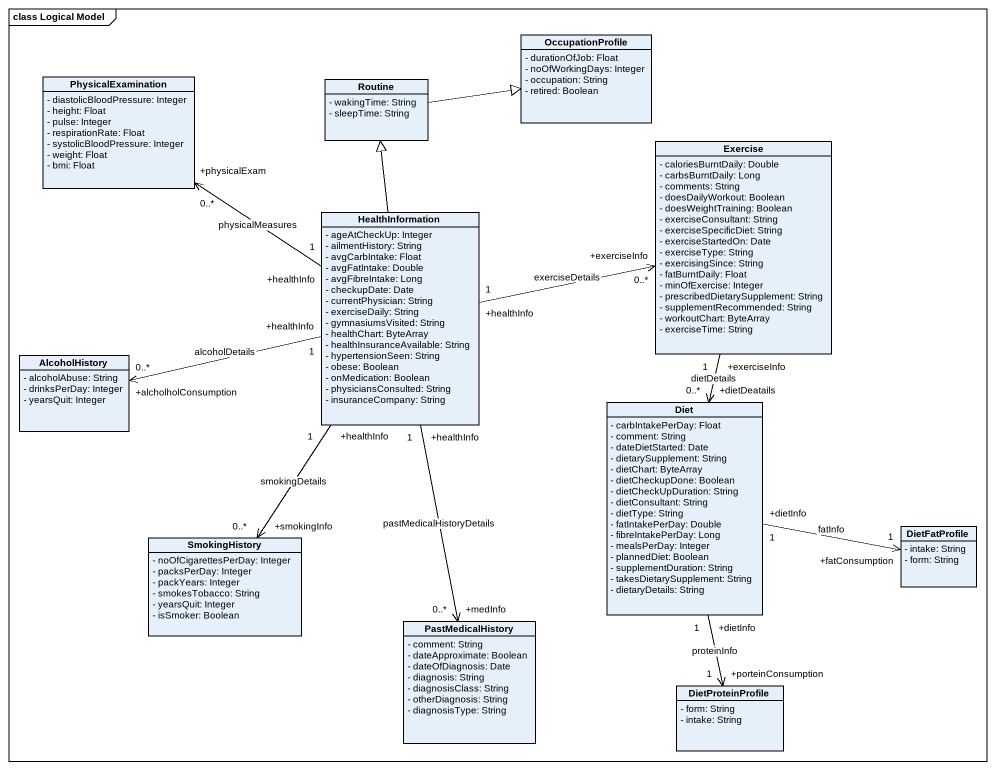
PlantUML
@startuml
mainframe class Logical Model
hide circle
hide empty members
skinparam classAttributeIconSize 0
class OccupationProfile {
  - durationOfJob: Float
  - noOfWorkingDays: Integer
  - occupation: String
  - retired: Boolean
}
class PhysicalExamination {
  - diastolicBloodPressure: Integer
  - height: Float
  - pulse: Integer
  - respirationRate: Float
  - systolicBloodPressure: Integer
  - weight: Float
  - bmi: Float
}
class Routine {
  - wakingTime: String
  - sleepTime: String
}
class Exercise {
  - caloriesBurntDaily: Double
  - carbsBurntDaily: Long
  - comments: String
  - doesDailyWorkout: Boolean
  - doesWeightTraining: Boolean
  - exerciseConsultant: String
  - exerciseSpecificDiet: String
  - exerciseStartedOn: Date
  - exerciseType: String
  - exercisingSince: String
  - fatBurntDaily: Float
  - minOfExercise: Integer
  - prescribedDietarySupplement: String
  - supplementRecommended: String
  - workoutChart: ByteArray
  - exerciseTime: String
}
class HealthInformation {
  - ageAtCheckUp: Integer
  - ailmentHistory: String
  - avgCarbIntake: Float
  - avgFatIntake: Double
  - avgFibreIntake: Long
  - checkupDate: Date
  - currentPhysician: String
  - exerciseDaily: String
  - gymnasiumsVisited: String
  - healthChart: ByteArray
  - healthInsuranceAvailable: String
  - hypertensionSeen: String
  - obese: Boolean
  - onMedication: Boolean
  - physiciansConsulted: String
  - insuranceCompany: String
}
class AlcoholHistory {
  - alcoholAbuse: String
  - drinksPerDay: Integer
  - yearsQuit: Integer
}
class Diet {
  - carbIntakePerDay: Float
  - comment: String
  - dateDietStarted: Date
  - dietarySupplement: String
  - dietChart: ByteArray
  - dietCheckupDone: Boolean
  - dietCheckUpDuration: String
  - dietConsultant: String
  - dietType: String
  - fatIntakePerDay: Double
  - fibreIntakePerDay: Long
  - mealsPerDay: Integer
  - plannedDiet: Boolean
  - supplementDuration: String
  - takesDietarySupplement: String
  - dietaryDetails: String
}
class SmokingHistory {
  - noOfCigarettesPerDay: Integer
  - packsPerDay: Integer
  - packYears: Integer
  - smokesTobacco: String
  - yearsQuit: Integer
  - isSmoker: Boolean
}
class DietFatProfile {
  - intake: String
  - form: String
}
class PastMedicalHistory {
  - comment: String
  - dateApproximate: Boolean
  - dateOfDiagnosis: Date
  - diagnosis: String
  - diagnosisClass: String
  - otherDiagnosis: String
  - diagnosisType: String
}
class DietProteinProfile {
  - form: String
  - intake: String
}
Routine -right-|> OccupationProfile
Exercise "+exerciseInfo\n1" --> "+dietDeatails\n0..*" Diet : dietDetails
HealthInformation "+healthInfo\n1" -up-> "+physicalExam\n0..*" PhysicalExamination : physicalMeasures
HealthInformation -up-|> Routine
HealthInformation "+healthInfo\n1" -right-> "+exerciseInfo\n0..*" Exercise : exerciseDetails
HealthInformation "+healthInfo\n1" -left-> "+alcholholConsumption\n0..*" AlcoholHistory : alcoholDetails
HealthInformation "+healthInfo\n1" --> "+smokingInfo\n0..*" SmokingHistory : smokingDetails
HealthInformation "+healthInfo\n1" --> "+medInfo\n0..*" PastMedicalHistory : pastMedicalHistoryDetails
Diet "+dietInfo\n1" -right-> "+fatConsumption\n1" DietFatProfile : fatInfo
Diet "+dietInfo\n1" --> "+porteinConsumption\n1" DietProteinProfile : proteinInfo
@enduml
